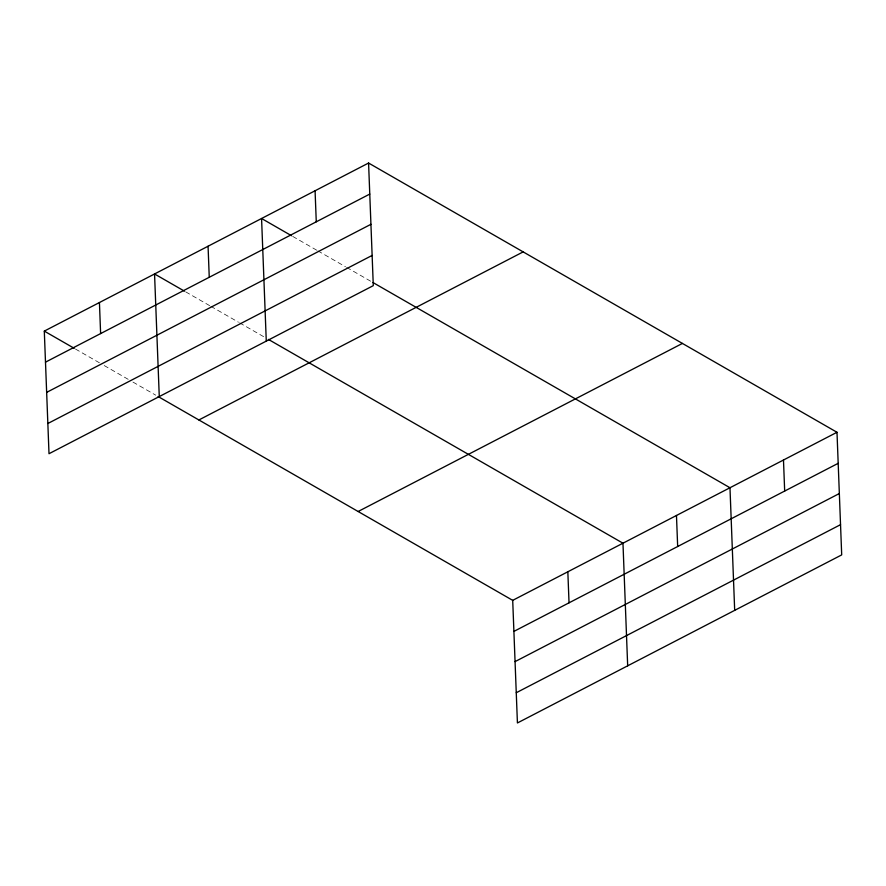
<?xml version="1.0" encoding="UTF-8"?>
<svg xmlns="http://www.w3.org/2000/svg" width="886" height="886" viewBox="0 0 886 886"><rect width="100%" height="100%" fill="white"/><g stroke="black" fill="none" stroke-linecap="round" stroke-linejoin="round"><path stroke-width="0.66" stroke-dasharray="4.43 3.32" d="M292.723 236.407L316.69 250.184M317.886 250.871L345.451 266.719M346.647 267.406L370.614 281.183M185.706 291.871L209.672 305.648M210.868 306.334L238.434 322.183M239.63 322.869L264.792 337.333M75.454 349.018L99.42 362.795M104.216 365.553L128.182 379.319M132.966 382.076L155.737 395.167"/><path stroke-width="1.33" d="M368.576 163.035L373.294 285.646L49.007 453.721L44.3 331.109L368.576 163.035L836.993 432.279L841.7 554.891L517.424 722.965L512.706 600.354L158.129 396.54M45.496 362.152L369.772 194.078M46.659 392.376L370.935 224.302M47.844 423.508L372.131 255.434M198.874 419.964L523.161 251.89M358.132 511.499L682.419 343.425M512.706 600.354L836.993 432.279M513.902 631.397L838.178 463.323M515.065 661.609L839.341 493.535M516.261 692.741L840.537 524.667M291.527 235.72L261.569 218.499L266.276 341.11M373.006 282.556L729.975 487.743L734.682 610.354M184.509 291.184L154.552 273.962L159.27 396.574M268.392 339.393L622.969 543.207L627.676 665.818M44.3 331.109L74.258 348.331M783.479 460.011L784.675 491.054M676.472 515.475L677.668 546.518M567.837 571.78L569.033 602.823M315.073 190.767L316.269 221.81M208.066 246.23L209.251 277.274M99.431 302.536L100.616 333.579"/></g></svg>
